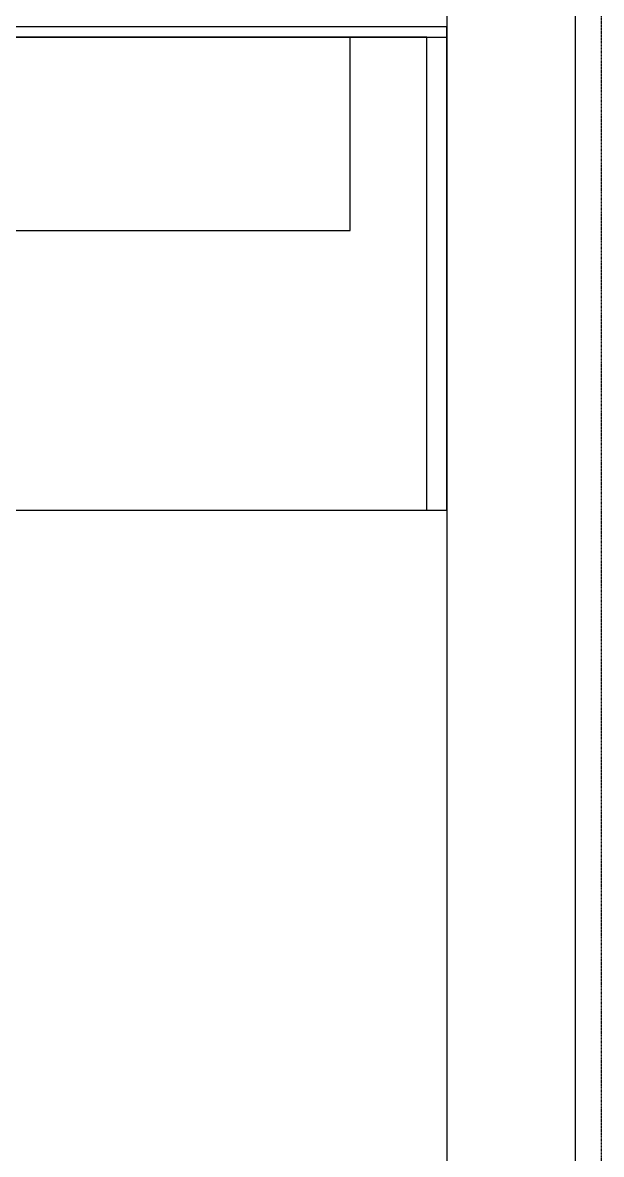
# Model space of a CAD drawing. Header units: millimetres. Extents: x -155 to 94595, y -3153 to 63413.
# Drawn here: x 93686 to 94585, y 35117 to 36873 of the extents above; entities that cross this region are included whole.
import ezdxf

# ---------------------------------------------------------------- set-up
doc = ezdxf.new("R2010")
doc.units = ezdxf.units.MM
doc.linetypes.add('REFERENCIA CAMPECHE$0$SO-BASE1$0$HIDDEN2', pattern=[0.1875, 0.125, -0.0625])
doc.linetypes.add('TRATTEGGIATA2', pattern=[0.375, 0.25, -0.125])
for name, color, linetype in [('5', 1, 'TRATTEGGIATA2'), ('int', 185, 'Continuous'), ('wall', 5, 'Continuous')]:
    doc.layers.add(name, color=color, linetype=linetype)

msp = doc.modelspace()

# ---------------------------------------------------------------- linework, layer by layer
at = {"layer": '5', "linetype": 'REFERENCIA CAMPECHE$0$SO-BASE1$0$HIDDEN2'}
msp.add_line((94584.86, 19756.989), (94584.86, 62877.489), dxfattribs=at)
at = {"layer": 'int'}
for p, q in [((94344.86, 36866.99), (91444.86, 36866.99)), ((94344.86, 36116.99), (94344.86, 36866.99)), ((94313.86, 36850.99), (91444.86, 36850.99)), ((91444.86, 36850.99), (94344.86, 36850.99)), ((94194.86, 36850.99), (93044.86, 36850.99)), ((94194.86, 36550.99), (94194.86, 36850.99)), ((94313.86, 36116.99), (94313.86, 36850.99)), ((93044.86, 36550.99), (94194.86, 36550.99)), ((91444.86, 36116.99), (94313.86, 36116.99)), ((91444.86, 36116.99), (94344.86, 36116.99))]:
    msp.add_line(p, q, dxfattribs=at)
at = {"layer": 'wall'}
for points in [[(47717.266, 62496.989), (47717.266, 62296.989), (94344.86, 62296.989), (94344.86, 19996.989), (93634.06, 19997.566), (93634.06, 19796.989), (94544.86, 19796.989), (94544.86, 62496.989)], [(94344.86, 36866.99), (88264.86, 36866.99), (88264.86, 36986.99), (91304.86, 36986.99), (91304.86, 37686.99), (91424.86, 37686.99), (91424.86, 36986.99), (94344.86, 36986.99)]]:
    msp.add_lwpolyline(points, close=True, dxfattribs=at)

doc.saveas('drawing.dxf')
